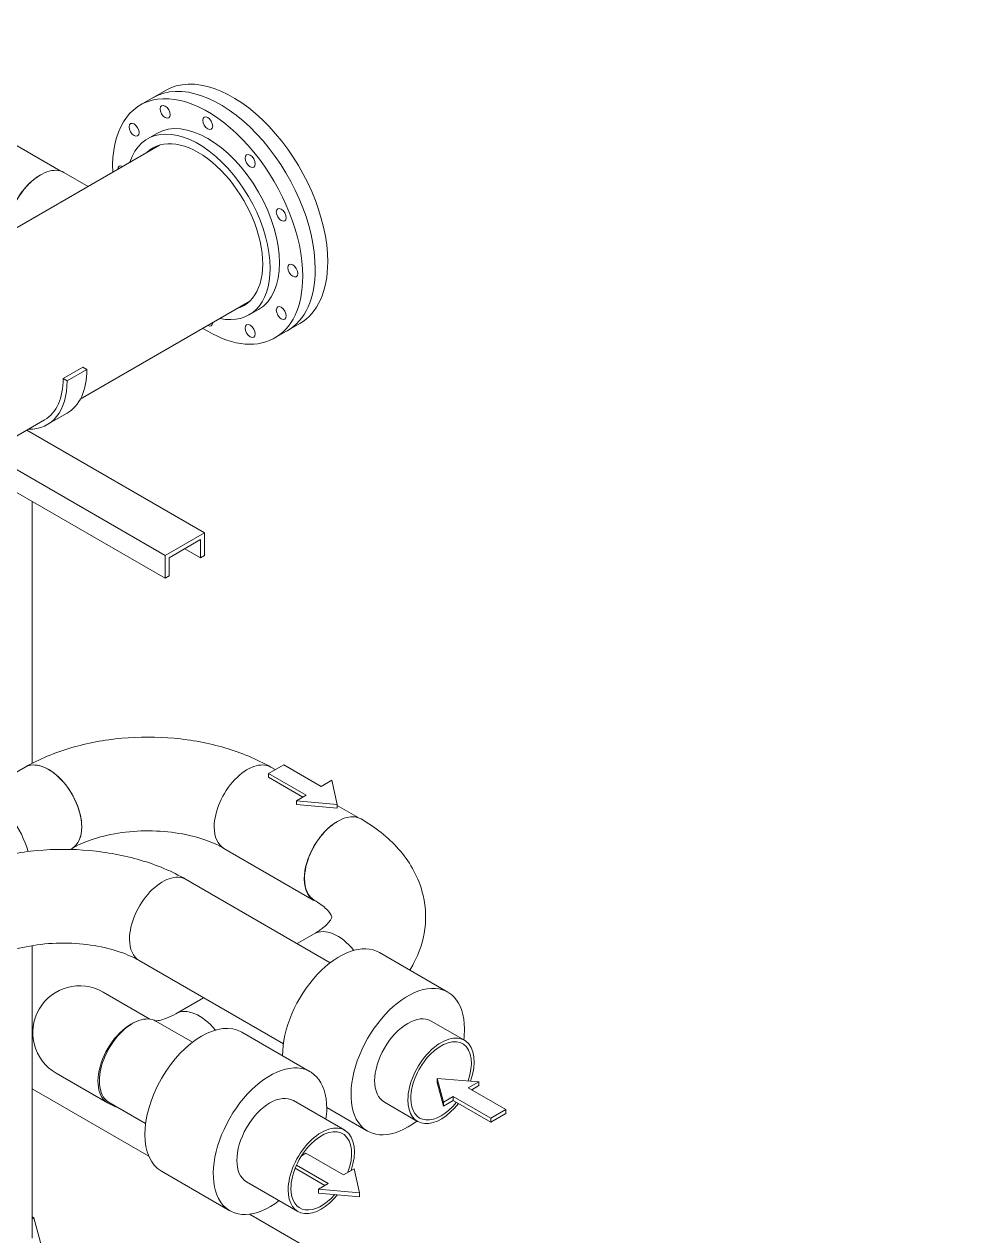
# Model space of a CAD drawing. Header units: millimetres. Extents: x -312439 to 477422, y -331570 to 212570.
# Drawn here: x 353791 to 355861, y 67038 to 69703 of the extents above; entities that cross this region are included whole.
import ezdxf

# ---------------------------------------------------------------- set-up
doc = ezdxf.new("R2010")
doc.units = ezdxf.units.MM

msp = doc.modelspace()

# ---------------------------------------------------------------- linework, layer by layer
at = {"color": 0, "linetype": 'Continuous', "lineweight": 0, "extrusion": (-5.55112e-17, 0.816497, 0.57735)}
for p, q in [((353872.128, 69379.474), (353312.372, 69702.649)), ((354102.121, 69556.986), (354047.035, 69525.182)), ((354083.169, 69462.595), (354062.555, 69450.694)), ((354089.146, 69436.909), (352904.468, 68752.935)), ((353931.633, 69345.969), (353878.645, 69376.562)), ((354287.458, 69093.424), (353914.643, 68878.18)), ((354306.714, 69075.405), (354286.1, 69063.504)), ((354397.934, 69044.622), (354342.848, 69012.818)), ((353920.33, 68948.533), (353877.024, 68923.53)), ((353928.992, 68943.532), (353885.685, 68918.529)), ((353928.992, 68943.532), (353920.33, 68948.533)), ((353877.024, 68923.53), (353885.685, 68918.529)), ((353885.383, 68847.142), (353842.076, 68822.139)), ((353835.952, 68832.747), (352231.295, 67906.298)), ((354187.818, 68584.372), (353796.786, 68810.135)), ((354101.204, 68534.366), (353710.172, 68760.128)), ((354101.204, 68484.359), (353666.866, 68735.125)), ((353808.694, 68653.241), (353808.694, 68077.316)), ((354101.204, 68534.366), (354187.818, 68584.372)), ((354187.818, 68584.372), (354187.818, 68534.366)), ((354179.156, 68569.37), (354109.866, 68529.365)), ((354179.156, 68529.365), (354179.156, 68569.37)), ((354101.204, 68484.359), (354101.204, 68534.366)), ((354109.866, 68529.365), (354109.866, 68489.36)), ((354179.156, 68529.365), (354144.511, 68549.368)), ((354187.818, 68534.366), (354179.156, 68529.365)), ((354109.866, 68489.36), (354101.204, 68484.359)), ((354362.21, 68074.367), (354328.99, 68055.187)), ((354444.77, 68026.701), (354362.21, 68074.367)), ((353793.347, 68068.895), (353706.421, 68018.708)), ((354328.99, 68055.187), (354411.549, 68007.521)), ((354328.99, 68055.187), (354328.99, 68046.643)), ((354328.99, 68046.643), (354404.15, 68003.249)), ((354333.734, 68068.895), (354343.233, 68063.411)), ((354468.261, 68040.264), (354444.77, 68026.701)), ((354480.195, 67987.069), (354468.261, 68040.264)), ((354411.549, 68007.521), (354390.176, 67995.181)), ((354390.176, 67995.181), (354480.195, 67987.069)), ((354390.176, 67995.181), (354390.176, 67986.637)), ((354390.176, 67986.637), (354480.195, 67978.524)), ((354480.195, 67987.069), (354480.195, 67978.524)), ((354480.195, 67984.336), (354525.984, 67957.9)), ((353896.423, 67890.364), (353892.323, 67887.997)), ((354230.659, 67890.364), (354428.657, 67776.049)), ((354147.348, 67822.077), (354464.584, 67638.921)), ((354429.385, 67702.519), (354391.907, 67680.881)), ((353808.694, 67676.484), (353808.694, 67032.875)), ((354573.011, 67661.184), (354723.494, 67574.302)), ((354044.273, 67643.545), (354361.508, 67460.389)), ((353964.696, 67574.351), (354067.963, 67514.73)), ((354185.756, 67561.86), (354125.076, 67526.826)), ((354081.073, 67510.297), (354161.436, 67463.899)), ((354269.864, 67486.162), (354420.347, 67399.28)), ((354686.747, 67510.655), (354760.016, 67468.353)), ((353974.806, 67330.472), (353861.621, 67395.819)), ((354699.826, 67384.082), (354791.964, 67377.192)), ((354699.826, 67375.538), (354699.826, 67384.082)), ((354713.878, 67332.11), (354699.826, 67384.082)), ((353808.694, 67361.85), (354065.251, 67213.726)), ((354713.878, 67323.565), (354699.826, 67375.538)), ((354791.964, 67377.192), (354768.472, 67363.629)), ((354768.472, 67363.629), (354851.032, 67315.964)), ((354791.964, 67368.648), (354775.872, 67359.357)), ((354791.964, 67368.648), (354791.964, 67377.192)), ((353977.997, 67331.765), (354058.361, 67285.367)), ((354383.6, 67335.633), (354496.449, 67270.479)), ((354583.672, 67332.123), (354656.941, 67289.821)), ((354735.252, 67344.45), (354713.878, 67332.11)), ((354735.252, 67335.905), (354713.878, 67323.565)), ((354713.878, 67323.565), (354713.878, 67332.11)), ((354817.811, 67296.784), (354735.252, 67344.45)), ((354735.252, 67335.905), (354735.252, 67344.45)), ((354817.811, 67288.239), (354735.252, 67335.905)), ((354456.903, 67320.449), (354546.925, 67268.475)), ((354851.032, 67315.964), (354817.811, 67296.784)), ((354851.032, 67307.419), (354817.811, 67288.239)), ((354851.032, 67307.419), (354851.032, 67315.964)), ((354817.811, 67288.239), (354817.811, 67296.784)), ((354410.934, 67220.01), (354401.398, 67214.504)), ((354493.494, 67172.344), (354410.934, 67220.01)), ((354390.16, 67193.644), (354460.274, 67153.164)), ((354093.294, 67180.335), (354243.777, 67093.453)), ((354387.276, 67186.765), (354452.874, 67148.892)), ((354516.986, 67185.907), (354493.494, 67172.344)), ((354528.919, 67132.711), (354516.986, 67185.907)), ((354280.524, 67157.101), (354393.374, 67091.947)), ((354460.274, 67153.164), (354438.9, 67140.824)), ((354438.9, 67140.824), (354528.919, 67132.711)), ((354438.9, 67140.824), (354438.9, 67132.28)), ((354438.9, 67132.28), (354528.919, 67124.167)), ((354528.919, 67132.711), (354528.919, 67124.167)), ((354286.717, 67085.863), (355860.952, 66176.978)), ((353812.563, 67078.147), (353808.694, 67080.381)), ((353812.563, 67078.147), (353808.694, 67075.914)), ((353853.704, 66926.878), (353812.563, 67078.147))]:
    msp.add_line(p, q, dxfattribs=at)
at = {"color": 0, "linetype": 'Continuous', "lineweight": 0}
msp.add_arc((353913.159, 67485.085), 103.075, 60, 240, dxfattribs=at)
for centre, major_axis, ratio, start_param, end_param in [((354250.028, 69300.804), (147.907, -256.182), 0.57735027, 0.78539816, 3.14159265), ((354222.485, 69284.902), (147.907, -256.182), 0.57735027, 0.78539816, 3.14159265), ((354194.942, 69269), (147.907, -256.182), 0.57735027, 0.78539816, 3.97765017), ((354194.942, 69269), (111.772, -193.595), 0.57735027, 0, 3.14159265), ((354174.328, 69257.099), (111.772, -193.595), 0.57735027, 0.78539816, 3.6213146), ((354174.328, 69257.099), (100.136, -173.44), 0.57735027, 6.14317148, 9.56479178), ((353827.107, 69287.296), (51.538, 89.266), 0.57735027, 0, 2.37609433), ((354007.856, 69377.014), (7.778, -13.472), 0.57735027, 2.37697695, 3.90620835), ((353826.371, 69286.871), (-51.538, -89.266), 0.57735027, 3.92194029, 5.49778714), ((354174.328, 69257.099), (111.772, -193.595), 0.57735027, 5.80346336, 7.06858347), ((354222.485, 69284.902), (147.907, -256.182), 0.57735027, 0, 0.78539816), ((354250.028, 69300.804), (147.907, -256.182), 0.57735027, 0, 0.78539816), ((354194.942, 69269), (147.907, -256.182), 0.57735027, 5.44712779, 7.06858347), ((354194.942, 69052.973), (7.778, -13.472), 0.57735027, 5.51856961, 7.04780101), ((353780.103, 69029.493), (105.28, -182.351), 0.57735027, 0, 0.78539816), ((353736.796, 69004.49), (-105.28, 182.351), 0.57735027, 2.79882073, 3.92699082), ((353736.796, 69004.49), (99.156, -171.743), 0.57735027, 0, 0.78539816), ((353844.885, 67979.629), (51.538, -89.266), 0.57735027, 0, 3.14159265), ((353844.885, 67979.629), (51.538, -89.266), 0.57735027, 0.78539816, 3.14159265), ((354282.197, 67979.629), (-51.538, -89.266), 0.57735027, 3.14159265, 5.49778714), ((353689.817, 67890.101), (85.437, -147.981), 0.57735027, 1.20658982, 3.14159265), ((354480.923, 67865.735), (-51.538, -89.266), 0.57735027, 3.14159265, 5.49778714), ((354480.195, 67865.315), (51.538, 89.266), 0.57735027, 0.78040706, 2.35619449), ((353844.885, 67979.629), (51.538, -89.266), 0.57735027, 0, 0.78539816), ((354282.197, 67979.629), (-51.538, -89.266), 0.57735027, 5.49778714, 6.28318531), ((354095.811, 67732.811), (-51.538, -89.266), 0.57735027, 3.14159265, 5.49778714), ((354480.195, 67865.315), (51.538, 89.266), 0.57735027, 2.35619449, 3.25177128), ((354480.923, 67865.735), (-51.538, -89.266), 0.57735027, 5.49778714, 6.28318531), ((354480.923, 67613.253), (-51.538, 89.266), 0.57735027, 4.98648945, 6.28318531), ((354480.923, 67613.253), (51.538, -89.266), 0.57735027, 1.8448968, 3.14159265), ((354095.811, 67732.811), (-51.538, -89.266), 0.57735027, 5.49778714, 6.28318531), ((354484.726, 67508.27), (88.285, 152.914), 0.57735027, 0, 2.37010448), ((354635.209, 67421.389), (88.285, 152.914), 0.57735027, 5.49778714, 10.37221379), ((354176.614, 67437.56), (51.538, -89.266), 0.57735027, 1.84851293, 3.14159265), ((354029.535, 67421.031), (-51.538, -89.266), 0.57735027, 3.14159265, 5.49778714), ((354635.209, 67421.389), (51.538, 89.266), 0.57735027, 0, 3.14159265), ((354026.343, 67419.738), (51.538, 89.266), 0.57735027, 0.61508992, 3.37164183), ((354181.579, 67333.248), (88.285, 152.914), 0.57735027, 0, 3.14159265), ((354635.209, 67421.389), (88.285, 152.914), 0.57735027, 5.33574948, 5.49778714), ((354708.479, 67379.087), (51.538, 89.266), 0.57735027, 5.02868709, 8.6393798), ((354708.479, 67379.087), (-47.183, -81.724), 0.57735027, 1.89125112, 5.49778714), ((354332.062, 67246.367), (88.285, 152.914), 0.57735027, 5.49778714, 10.37221379), ((354029.535, 67421.031), (-51.538, -89.266), 0.57735027, 5.49778714, 6.28318531), ((354022.001, 67422.245), (-51.538, -89.266), 0.81649658, 0.20482812, 0.23004917), ((354332.062, 67246.367), (51.538, 89.266), 0.57735027, 0, 3.14159265), ((354708.479, 67379.087), (51.538, 89.266), 0.57735027, 2.35619449, 4.47729423), ((354708.479, 67379.087), (-47.183, -81.724), 0.57735027, 5.49778714, 7.59672063), ((354332.062, 67246.367), (88.285, 152.914), 0.57735027, 5.33574948, 5.49778714), ((354444.911, 67181.213), (51.538, 89.266), 0.57735027, 5.04367213, 8.6393798), ((354444.911, 67181.213), (-47.183, -81.724), 0.57735027, 1.85650654, 5.49778714), ((354444.911, 67181.213), (51.538, 89.266), 0.57735027, 2.35619449, 4.43969531), ((354444.911, 67181.213), (-47.183, -81.724), 0.57735027, 5.49778714, 7.52578155)]:
    msp.add_ellipse(centre, major_axis=major_axis, ratio=ratio, start_param=start_param, end_param=end_param, dxfattribs=at)
for centre in [(354101.399, 69510.092), (354032.921, 69470.556), (354194.942, 69485.027), (354288.484, 69402.078), (354356.962, 69283.471), (354382.027, 69160.986), (354356.962, 69067.444), (354288.484, 69027.908)]:
    msp.add_ellipse(centre, major_axis=(7.778, -13.472), ratio=0.57735027, dxfattribs=at)
for points, knots in [([(354333.734, 68068.895), (354302.741, 68086.789), (354268.8, 68100.82), (354197.232, 68121.873), (354159.593, 68128.868), (354083.008, 68135.871), (354044.073, 68135.871), (353967.488, 68128.868), (353929.849, 68121.873), (353858.282, 68100.82), (353824.34, 68086.789), (353793.347, 68068.895)], [0, 0, 0, 0, 0.31415927, 0.31415927, 0.62831853, 0.62831853, 0.9424778, 0.9424778, 1.25663706, 1.25663706, 1.57079633, 1.57079633, 1.57079633, 1.57079633]), ([(354532.46, 67955.001), (354563.453, 67937.107), (354591.611, 67915.334), (354638.016, 67862.752), (354656.475, 67831.769), (354674.146, 67770.12), (354676.484, 67741.135), (354669.404, 67686.158), (354660.588, 67660.305), (354645.389, 67632.234), (354642.562, 67627.432), (354639.585, 67622.747)], [0, 0, 0, 0, 0.31415927, 0.31415927, 0.62139477, 0.62139477, 0.85961709, 0.85961709, 1.08837512, 1.08837512, 1.13693713, 1.13693713, 1.13693713, 1.13693713]), ([(354230.659, 67890.364), (354219.015, 67897.086), (354204.725, 67903.625), (354171.344, 67915.132), (354152.048, 67920.003), (354110.321, 67926.872), (354087.801, 67928.752), (354042.372, 67928.932), (354019.466, 67927.179), (353976.414, 67920.353), (353956.241, 67915.319), (353922.247, 67903.575), (353908.022, 67897.06), (353896.423, 67890.364)], [0, 0, 0, 0, 0.2471265, 0.2471265, 0.50760913, 0.50760913, 0.77855804, 0.77855804, 1.053397, 1.053397, 1.32461508, 1.32461508, 1.57079633, 1.57079633, 1.57079633, 1.57079633]), ([(354147.348, 67822.077), (354116.355, 67839.971), (354082.414, 67854.001), (354010.847, 67875.055), (353973.207, 67882.049), (353896.622, 67889.052), (353857.687, 67889.052), (353781.102, 67882.049), (353743.463, 67875.055), (353671.896, 67854.001), (353637.954, 67839.971), (353606.961, 67822.077)], [0, 0, 0, 0, 0.31415927, 0.31415927, 0.62831853, 0.62831853, 0.9424778, 0.9424778, 1.25663706, 1.25663706, 1.57079633, 1.57079633, 1.57079633, 1.57079633]), ([(354429.385, 67776.469), (354441.029, 67769.747), (354449.988, 67762.846), (354462.165, 67751.071), (354465.415, 67746.263), (354468.863, 67739.697), (354468.418, 67739.507), (354468.417, 67739.48), (354468.77, 67738.64), (354463.767, 67730.199), (354458.52, 67723.519), (354443.848, 67711.634), (354437.214, 67707.039), (354429.385, 67702.519)], [0, 0, 0, 0, 0.2471265, 0.2471265, 0.49101374, 0.49101374, 0.8009391, 0.8009391, 1.11509837, 1.11509837, 1.40462587, 1.40462587, 1.57079633, 1.57079633, 1.57079633, 1.57079633]), ([(354044.273, 67643.545), (354032.629, 67650.267), (354018.339, 67656.806), (353984.958, 67668.314), (353965.662, 67673.184), (353923.935, 67680.054), (353901.416, 67681.934), (353855.987, 67682.113), (353833.081, 67680.36), (353790.028, 67673.534), (353769.855, 67668.5), (353735.861, 67656.757), (353721.636, 67650.242), (353710.037, 67643.545)], [0, 0, 0, 0, 0.2471265, 0.2471265, 0.50760913, 0.50760913, 0.77855804, 0.77855804, 1.053397, 1.053397, 1.32461508, 1.32461508, 1.57079633, 1.57079633, 1.57079633, 1.57079633]), ([(354080.064, 67510.857), (354082.265, 67510.934), (354085.127, 67511.232), (354093.021, 67512.828), (354098.42, 67514.373), (354110.751, 67519.237), (354117.675, 67522.553), (354125.076, 67526.826)], [4.273517246, 4.273517246, 4.273517246, 4.273517246, 4.398229715, 4.398229715, 4.555309348, 4.555309348, 4.71238898, 4.71238898, 4.71238898, 4.71238898])]:
    msp.add_open_spline(points, degree=3, knots=knots, dxfattribs=at)
msp.add_open_spline([(353977.887, 67328.894), (353985.299, 67325.012), (353992.941, 67321.586), (354000.735, 67318.637)], degree=3, dxfattribs=at)

doc.saveas('drawing.dxf')
